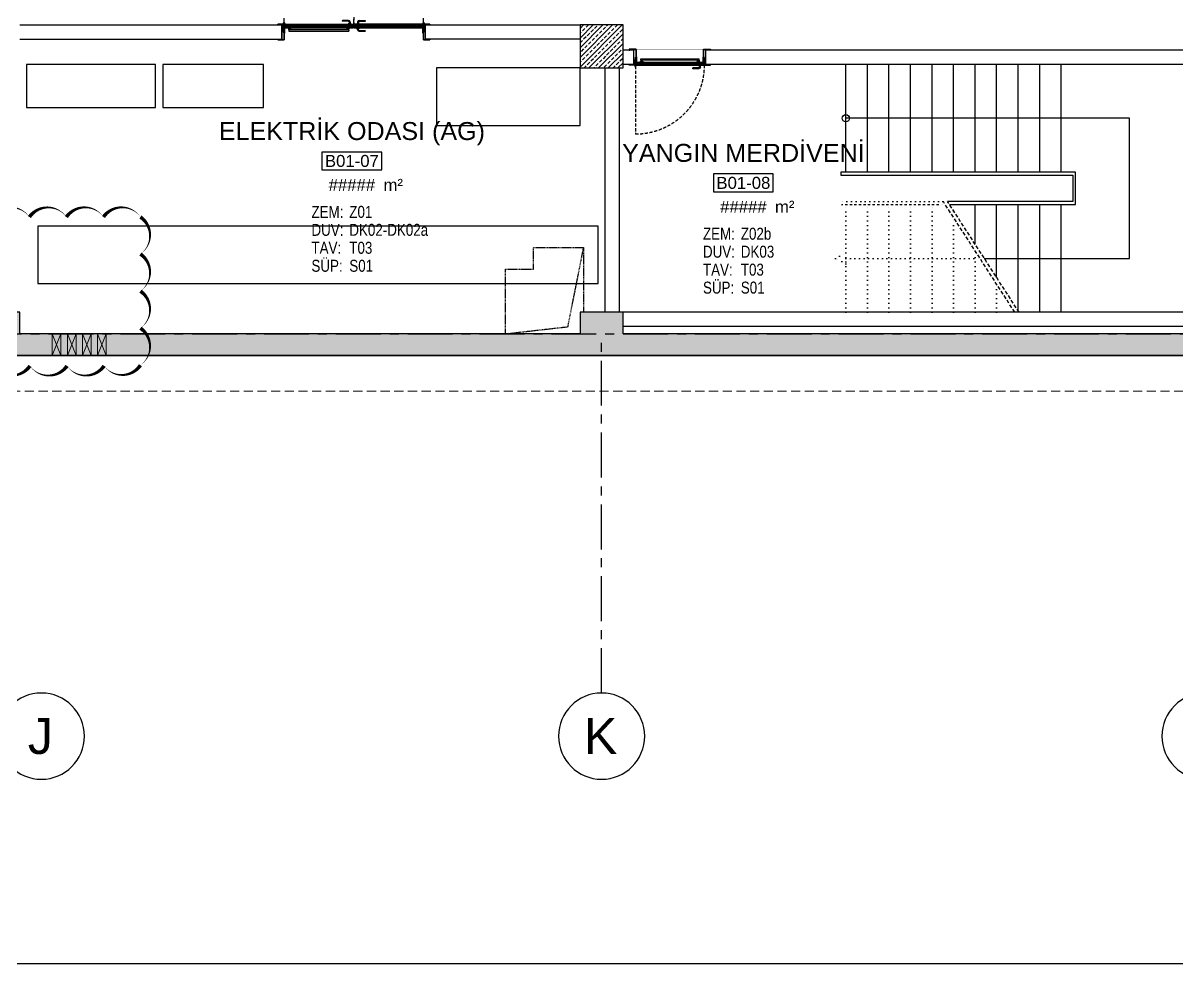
# Model space of a CAD drawing. Header units: millimetres. Extents: x -379292 to 1221486, y 92049 to 447512.
# Drawn here: x 352773 to 368838, y 92049 to 105143 of the extents above; entities that cross this region are included whole.
import ezdxf
from ezdxf.enums import TextEntityAlignment as Align
from ezdxf.lldxf.tags import DXFTag

# ---------------------------------------------------------------- set-up
doc = ezdxf.new("R2010")
doc.units = ezdxf.units.MM
for name, pattern in [('( Hidden )', [0.375, 0.25, -0.125]), ('CENTER', [2, 1.25, -0.25, 0.25, -0.25]), ('DOT', [6.35, 0, -6.35]), ('HIDDEN', [9.525, 6.35, -3.175])]:
    doc.linetypes.add(name, pattern=pattern)
for name, color, linetype in [('010-05', 1, 'Continuous'), ('05_AXIS', 211, 'CENTER'), ('05_AXIS NAME', 7, 'Continuous'), ('05_DOOR', 2, 'Continuous'), ('05_EQUIPMENT', 1, 'Continuous'), ('05_HANDRAIL', 153, 'Continuous'), ('05_HATCH 1', 101, 'Continuous'), ('05_HATCH CONCRETE', 141, 'Continuous'), ('05_HATCH SOLID-1', 252, 'Continuous'), ('05_HATCH SOLID-2', 253, 'Continuous'), ('05_HOLE MC', 150, 'Continuous'), ('05_MATERIAL TEXT', 112, 'Continuous'), ('05_PLASTER', 2, 'Continuous'), ('05_REV', 5, 'Continuous'), ('05_ROOM M2', 161, 'Continuous'), ('05_ROOM NAME', 153, 'Continuous'), ('05_ROOM NUMBER', 152, 'Continuous'), ('05_STAIRS', 52, 'Continuous'), ('05_STAIRS ARROW', 2, 'Continuous'), ('05_STEEL HIDDEN', 61, 'HIDDEN'), ('05_WALL', 3, 'Continuous'), ('08_POWER SYSTEM', 4, 'Continuous')]:
    doc.layers.add(name, color=color, linetype=linetype)
doc.layers.add('06_FORMWORK HIDDEN', color=252, linetype='HIDDEN2', lineweight=0)
doc.styles.add('DIM', font='arial.ttf')
doc.styles.add('YAZI-2', font='arial.ttf', dxfattribs={"height": 2})
doc.styles.add('YAZI-3', font='arial.ttf', dxfattribs={"height": 3})
doc.styles.add('YAZI-5', font='arial.ttf', dxfattribs={"height": 5})
tags = doc.linetypes.add('HIDDEN2', pattern=[0.1875, 0.125, -0.0625]).pattern_tags.tags
tags[6:7] = [DXFTag(74, 4), DXFTag(75, 0), DXFTag(340, '0'), DXFTag(46, 0.0), DXFTag(50, 0.0), DXFTag(44, 0.0), DXFTag(45, 0.0)]
tags[4:5] = [DXFTag(74, 4), DXFTag(75, 0), DXFTag(340, '0'), DXFTag(46, 0.0), DXFTag(50, 0.0), DXFTag(44, 0.0), DXFTag(45, 0.0)]
pattern_1 = [(270, (-695728.2336, -3493868.9414), (1.3748153225, -2.38125), [1.5875, -3.175]), (30, (-695728.2336, -3493868.9414), (1.3748153315, 2.3812499948), [1.5875, -3.175]), (330, (-695728.2336, -3493868.9414), (2.749630654, -5.2e-09), [-3.175, 1.5875])]
pattern_2 = [(225, (905000, -3e-07), (67.351921, -67.351921), []), (225, (904932.65, -3e-07), (67.351921, -67.351921), [47.625, -23.8125])]

# ---------------------------------------------------------------- blocks, each defined once
blk = doc.blocks.new('AWAKS ADI')
at = {"layer": '05_AXIS NAME', "color": 2}
blk.add_circle((0, 0), 6, dxfattribs=at)
at = {"layer": '05_AXIS NAME', "style": 'YAZI-5'}
blk.add_attdef('AKSADI', text='', height=5, dxfattribs=at).set_placement((0, 0), align=Align.MIDDLE_CENTER)
blk = doc.blocks.new('202_Aks')
at = {"layer": '05_AXIS', "ltscale": 500}
for p, q in [((-5000, -177300), (142900, -177300)), ((74700, -182300), (74700, -177300))]:
    blk.add_line(p, q, dxfattribs=at)
at = {"layer": '05_AXIS NAME'}
ref = blk.add_blockref('AWAKS ADI', (66900, -182900), dxfattribs=dict(at, xscale=-100, yscale=100, zscale=100))
ref.add_attrib('AKSADI', 'J', dxfattribs={"height": 500, "style": 'YAZI-5'}).set_placement((66886, -182898), align=Align.MIDDLE_CENTER)
ref = blk.add_blockref('AWAKS ADI', (74700, -182900), dxfattribs=dict(at, xscale=-100, yscale=100, zscale=100))
ref.add_attrib('AKSADI', 'K', dxfattribs={"height": 500, "style": 'YAZI-5'}).set_placement((74686, -182898), align=Align.MIDDLE_CENTER)
ref = blk.add_blockref('AWAKS ADI', (83100, -182900), dxfattribs=dict(at, xscale=-100, yscale=100, zscale=100))
ref.add_attrib('AKSADI', 'L', dxfattribs={"height": 500, "style": 'YAZI-5'}).set_placement((83086, -182898), align=Align.MIDDLE_CENTER)
blk = doc.blocks.new('başlık')
at = {"layer": '05_MATERIAL TEXT', "style": 'DIM', "width": 0.8}
for s, p in [('ZEM:', (0, 50)), ('DUV:', (0, -100)), ('TAV:', (0, -250)), ('SÜP:', (0, -400))]:
    blk.add_text(s, height=100, dxfattribs=at).set_placement(p, align=Align.MIDDLE_LEFT)
blk = doc.blocks.new('MAHAL')
at = {"layer": '05_ROOM NUMBER'}
blk.add_lwpolyline([(-5.46, -10.75), (4.54, -10.75), (4.54, -7.75), (-5.46, -7.75)], close=True, dxfattribs=at)
at = {"layer": '05_HATCH SOLID-1', "xscale": 0.02, "yscale": 0.02, "zscale": 0.02}
blk.add_blockref('başlık', (-7.21, -18.75), dxfattribs=at)
at = {"layer": '05_MATERIAL TEXT', "style": 'DIM', "width": 0.8}
for tag, p in [('ZEMİN', (-0.89, -17.75)), ('DUVAR', (-0.89, -20.75)), ('TAVAN', (-0.89, -23.75)), ('SÜPÜRGELİK', (-0.89, -26.75))]:
    blk.add_attdef(tag, text='', height=2, dxfattribs=at).set_placement(p, align=Align.MIDDLE_LEFT)
at = {"layer": '05_ROOM M2', "insert": (6.45, -13.24), "char_height": 2, "attachment_point": 5, "style": 'YAZI-2'}
blk.add_mtext_dynamic_manual_height_columns('m²', width=6.9387, gutter_width=625, heights=[0], dxfattribs=at)
at = {"layer": '05_ROOM M2', "style": 'YAZI-2'}
blk.add_attdef('MAHALM2', text='', height=2, dxfattribs=at).set_placement((-0.46, -13.25), align=Align.MIDDLE_CENTER)
at = {"layer": '05_ROOM NAME', "style": 'YAZI-3'}
for tag, p in [('INGMAHALADI', (-0.46, 0.75)), ('TURMAHALADI', (-0.46, -4.25))]:
    blk.add_attdef(tag, text='', height=3, dxfattribs=at).set_placement(p, align=Align.MIDDLE_CENTER)
at = {"layer": '05_ROOM NUMBER', "style": 'YAZI-2'}
blk.add_attdef('MAHALNO', text='', height=2, dxfattribs=at).set_placement((-0.46, -9.25), align=Align.MIDDLE_CENTER)
blk = doc.blocks.new('VIDA')
at = {"layer": '05_EQUIPMENT'}
h = blk.add_hatch(dxfattribs=at)
h.set_pattern_fill('LINE', color=256, scale=0.1, angle=150, style=0)
h.set_pattern_definition([(330, (-3585.31887, 6072.20274), (0.03125, 0.05412658774), [])])
h.paths.add_polyline_path([(-0.1, -0.3), (-0.1, -1.7), (0.1, -1.7), (0.1, -0.3)])
h.paths.add_polyline_path([(-0.1, -0.3), (0.1, -0.3), (0, 0)])
for p, q in [((-0.1, -0.3), (0, 0)), ((0.1, -0.3), (0, 0)), ((0, -2), (-0.2, -2)), ((0.1, -1.7), (-0.1, -1.7)), ((0.1, -2), (-0.1, -2)), ((0, -2), (0, -2)), ((0.2, -2), (0, -2)), ((0, -2), (0, -2)), ((0, -2), (0, -2))]:
    blk.add_line(p, q, dxfattribs=at)
for points in [[(-0.2, -2), (-0.1, -2), (-0.1, -0.3)], [(0.2, -2), (0.1, -2), (0.1, -0.3)]]:
    blk.add_lwpolyline(points, dxfattribs=at)
blk = doc.blocks.new('*U94')
at = {"color": 8}
blk.add_wipeout([(0, 5), (0, -206), (1000, -206), (1000, 5)], dxfattribs=at)
at = {"layer": '010-05', "ltscale": 7}
h = blk.add_hatch(dxfattribs=at)
h.set_pattern_fill('ANSI37', color=8, scale=0.1, angle=540, style=0)
h.set_pattern_definition([(225, (19752.8965, 13790.6787), (0.224506403, -0.224506403), []), (315, (19752.8965, 13790.6787), (0.224506403, 0.224506403), [])])
edge = h.paths.add_edge_path(flags=16)
edge.add_line((28, -35), (28, -44))
edge.add_line((28, -44), (22, -44))
edge.add_line((22, -44), (22, -37))
edge.add_arc((26, -39), 4.69, 56.5428, 159.2569, ccw=False)
edge = h.paths.add_edge_path()
edge.add_line((29, -33), (29, -45))
edge.add_line((29, -45), (21, -45))
edge.add_line((21, -45), (21, -31))
edge.add_line((21, -31), (34, -31))
edge.add_line((34, -31), (32, -31))
edge.add_arc((32, -34), 2.82, 91.1093, 165.5986)
edge = h.paths.add_edge_path(flags=16)
edge.add_arc((32, -34), 3.82, 143.4668, 165.5986, ccw=False)
edge.add_line((29, -32), (22, -32))
edge.add_line((22, -32), (22, -35))
edge.add_arc((26, -42), 8.25, 70.1103, 120.2945, ccw=False)
edge.add_line((28, -34), (28, -33))
edge.add_line((28, -33), (29, -33))
h = blk.add_hatch(dxfattribs=at)
h.set_pattern_fill('ANSI37', color=8, scale=0.1, angle=540, style=0)
h.set_pattern_definition([(315, (-21740.32198, 13790.6787), (-0.224506403, -0.224506403), []), (225, (-21740.32198, 13790.6787), (-0.224506403, 0.224506403), [])])
edge = h.paths.add_edge_path(flags=16)
edge.add_line((972, -35), (972, -44))
edge.add_line((972, -44), (978, -44))
edge.add_line((978, -44), (978, -37))
edge.add_arc((974, -39), 4.69, 20.7431, 123.4572)
edge = h.paths.add_edge_path()
edge.add_line((971, -33), (971, -45))
edge.add_line((971, -45), (979, -45))
edge.add_line((979, -45), (979, -31))
edge.add_line((979, -31), (966, -31))
edge.add_line((966, -31), (968, -31))
edge.add_arc((968, -34), 2.82, 14.4014, 88.8907, ccw=False)
edge = h.paths.add_edge_path(flags=16)
edge.add_arc((968, -34), 3.82, 14.4014, 36.5332)
edge.add_line((971, -32), (978, -32))
edge.add_line((978, -32), (978, -35))
edge.add_arc((974, -42), 8.25, 59.7055, 109.8897)
edge.add_line((972, -34), (972, -33))
edge.add_line((972, -33), (971, -33))
at = {"layer": '05_HATCH 1'}
h = blk.add_hatch(dxfattribs=at)
h.set_pattern_fill('HONEY', color=8, scale=0.5, angle=270, style=0)
h.set_pattern_definition(pattern_1)
h.paths.add_polyline_path([(40, -3), (44, -9), (956, -9), (960, -3)])
h = blk.add_hatch(dxfattribs=at)
h.set_pattern_fill('HONEY', color=8, scale=0.5, angle=270, style=0)
h.set_pattern_definition(pattern_1)
h.paths.add_polyline_path([(40, -15), (44, -10), (956, -10), (960, -15)])
at = {"color": 8, "linetype": 'HIDDEN', "ltscale": 7}
blk.add_line((21, 21), (21, 973), dxfattribs=at)
at = {"color": 8, "ltscale": 7}
for p, q in [((22, 10), (948, 10)), ((22, 10), (978, 10)), ((22, 9), (22, 10)), ((27, 2), (27, 1)), ((27, 2), (37, 2)), ((27, 1), (37, 1)), ((37, 5), (36, 5)), ((37, 9), (963, 9)), ((963, 2), (37, 2)), ((37, 2), (44, -9)), ((37, 1), (43, -9)), ((905, 60), (822, 60)), ((905, 50), (822, 50)), ((942, 15), (897, 15)), ((897, 15), (897, 10)), ((915, 40), (915, 15)), ((925, 40), (925, 15)), ((942, 15), (942, 10)), ((963, 2), (956, -9)), ((963, 1), (957, -9)), ((963, 5), (964, 5)), ((973, 2), (963, 2)), ((973, 1), (963, 1)), ((973, 2), (973, 1)), ((978, 9), (978, 10)), ((978, 9), (978, 10)), ((963, -27), (22, -27)), ((22, -27), (963, -27)), ((22, -28), (22, -27)), ((963, -28), (22, -28)), ((978, -28), (22, -28)), ((43, -9), (27, -9)), ((27, -20), (37, -20)), ((27, -20), (27, -21)), ((27, -21), (37, -21)), ((33, -28), (963, -28)), ((37, -23), (36, -23)), ((37, -20), (43, -9)), ((37, -21), (44, -10)), ((963, -21), (37, -21)), ((956, -9), (44, -9)), ((956, -10), (44, -10)), ((96, -58), (96, -38)), ((909, -58), (96, -58)), ((96, -58), (96, -78)), ((96, -78), (909, -78)), ((116, -38), (116, -58)), ((889, -38), (889, -58)), ((909, -58), (909, -38)), ((909, -58), (909, -78)), ((963, -21), (956, -10)), ((963, -20), (957, -9)), ((957, -9), (973, -9)), ((973, -20), (963, -20)), ((973, -21), (963, -21)), ((963, -23), (964, -23)), ((973, -20), (973, -21)), ((978, -28), (978, -27)), ((978, -28), (978, -27))]:
    blk.add_line(p, q, dxfattribs=at)
at = {"color": 8, "ltscale": 7, "flags": 128}
for points in [[(36, -101, -1), (34, -101), (34, -85), (32, -85), (32, -101, 1), (38, -101), (38, -35, 1), (30, -35), (30, -45), (20, -45), (20, 10), (-68, 10), (-68, 0), (-58, 0), (-58, 2), (-66, 2), (-66, 8), (18, 8), (18, -47), (32, -47), (32, -35, -1), (36, -35)], [(964, -101, 1), (966, -101), (966, -85), (968, -85), (968, -101, -1), (962, -101), (962, -35, -1), (970, -35), (970, -45), (980, -45), (980, 10), (1068, 10), (1068, 0), (1058, 0), (1058, 2), (1066, 2), (1066, 8), (982, 8), (982, -47), (968, -47), (968, -35, 1), (964, -35)]]:
    blk.add_lwpolyline(points, format="xyb", close=True, dxfattribs=at)
at = {"color": 8, "ltscale": 7}
for points in [[(37, 5), (37, 9), (22, 9), (22, -27), (37, -27), (37, -23)], [(36, 5), (36, 8), (23, 8), (23, -26), (36, -26), (36, -23)], [(963, 5), (963, 9), (978, 9), (978, -27), (963, -27), (963, -23)], [(964, 5), (964, 8), (977, 8), (977, -26), (964, -26), (964, -23)], [(86, -28), (86, -38), (128, -38), (128, -28)], [(919, -28), (919, -38), (877, -38), (877, -28)]]:
    blk.add_lwpolyline(points, dxfattribs=at)
for points in [[(32, -55), (32, -210), (-68, -210), (-68, -200), (-58, -200), (-58, -202), (-66, -202), (-66, -208), (30, -208), (30, -55)], [(29, -57), (20, -57), (20, -83), (30, -93), (30, -106), (28, -106), (28, -94), (18, -84), (18, -55), (29, -55)], [(40, -3), (44, -9), (956, -9), (960, -3)], [(40, -15), (44, -10), (956, -10), (960, -15)], [(968, -55), (968, -210), (1068, -210), (1068, -200), (1058, -200), (1058, -202), (1066, -202), (1066, -208), (970, -208), (970, -55)], [(971, -57), (980, -57), (980, -83), (970, -93), (970, -106), (972, -106), (972, -94), (982, -84), (982, -55), (971, -55)]]:
    blk.add_lwpolyline(points, close=True, dxfattribs=at)
for radius in [10.1, 6.72]:
    blk.add_circle((21, 21), radius, dxfattribs=at)
at = {"color": 8, "linetype": 'HIDDEN', "ltscale": 7}
blk.add_arc((18, 13), 960, 359.7875, 89.8098, dxfattribs=at)
at = {"color": 8, "ltscale": 7}
for centre, radius, start, end in [((822, 55), 5, 90, 270), ((905, 40), 20, 0, 90), ((905, 40), 10, 0, 90)]:
    blk.add_arc(centre, radius, start, end, dxfattribs=at)
at = {"layer": '010-05', "color": 8, "ltscale": 7}
for points in [[(29, -33, -0.336971), (32, -31), (34, -31), (29, -31), (21, -31), (21, -45), (29, -45)], [(28, -34, 0.222538), (22, -35), (22, -32), (29, -32, 0.09687), (29, -33), (28, -33)], [(28, -44), (22, -44), (22, -37, -0.473637), (28, -35)], [(971, -33, 0.336971), (968, -31), (966, -31), (971, -31), (979, -31), (979, -45), (971, -45)], [(972, -34, -0.222538), (978, -35), (978, -32), (971, -32, -0.09687), (971, -33), (972, -33)], [(972, -44), (978, -44), (978, -37, 0.473637), (972, -35)]]:
    blk.add_lwpolyline(points, format="xyb", close=True, dxfattribs=at)
at = {"layer": '05_STEEL HIDDEN', "color": 8, "ltscale": 7}
for points in [[(17, -48), (17, -23), (11, -23), (11, -49), (23, -77), (23, -99), (29, -99), (29, -76)], [(983, -48), (983, -23), (989, -23), (989, -49), (977, -77), (977, -99), (971, -99), (971, -76)]]:
    blk.add_lwpolyline(points, close=True, dxfattribs=at)
at = {"layer": '05_STEEL HIDDEN', "color": 8, "ltscale": 7, "flags": 128}
for points in [[(17, -23), (18, -23), (18, -48), (30, -76), (30, -99), (29, -99)], [(983, -23), (982, -23), (982, -48), (970, -76), (970, -99), (971, -99)]]:
    blk.add_lwpolyline(points, dxfattribs=at)
at = {"layer": '05_WALL', "color": 8, "ltscale": 20}
for points in [[(0, 0), (0, -200)], [(1000, 0), (1000, -200)]]:
    blk.add_lwpolyline(points, dxfattribs=at)
at = {"color": 8, "ltscale": 7, "yscale": 10, "zscale": 10, "rotation": 180}
for p, xscale in [((25, -65), -10), ((975, -65), 10)]:
    blk.add_blockref('VIDA', p, dxfattribs=dict(at, xscale=xscale))
blk = doc.blocks.new('*U83')
at = {"color": 8}
blk.add_wipeout([(0, 0), (0, -206), (2000, -206), (2000, 0), (10, 0)], dxfattribs=at)
at = {"layer": '010-05', "ltscale": 7}
h = blk.add_hatch(dxfattribs=at)
h.set_pattern_fill('ANSI37', color=8, scale=0.1, angle=360, style=0)
h.set_pattern_definition([(45, (-20246.60925, -14802.3896), (-0.224506403, 0.224506403), []), (135, (-20246.60925, -14802.3896), (-0.224506403, -0.224506403), [])])
edge = h.paths.add_edge_path(flags=16)
edge.add_line((28, -47), (28, -55))
edge.add_line((28, -55), (22, -55))
edge.add_line((22, -55), (22, -49))
edge.add_arc((26, -51), 4.69, 56.5428, 159.2569, ccw=False)
edge = h.paths.add_edge_path()
edge.add_line((29, -45), (29, -56))
edge.add_line((29, -56), (21, -56))
edge.add_line((21, -56), (21, -42))
edge.add_line((21, -42), (34, -42))
edge.add_line((34, -42), (32, -43))
edge.add_arc((32, -46), 2.82, 91.1093, 165.5986)
edge = h.paths.add_edge_path(flags=16)
edge.add_arc((32, -46), 3.82, 143.4668, 165.5986, ccw=False)
edge.add_line((29, -43), (22, -43))
edge.add_line((22, -43), (22, -46))
edge.add_arc((26, -53), 8.25, 70.1103, 120.2945, ccw=False)
edge.add_line((28, -45), (28, -45))
edge.add_line((28, -45), (29, -45))
h = blk.add_hatch(dxfattribs=at)
h.set_pattern_fill('ANSI37', color=8, scale=0.1, angle=360, style=0)
h.set_pattern_definition([(135, (22246.60925, -14802.3896), (0.224506403, 0.224506403), []), (45, (22246.60925, -14802.3896), (0.224506403, -0.224506403), [])])
edge = h.paths.add_edge_path(flags=16)
edge.add_line((1972, -47), (1972, -55))
edge.add_line((1972, -55), (1978, -55))
edge.add_line((1978, -55), (1978, -49))
edge.add_arc((1974, -51), 4.69, 20.7431, 123.4572)
edge = h.paths.add_edge_path()
edge.add_line((1971, -45), (1971, -56))
edge.add_line((1971, -56), (1979, -56))
edge.add_line((1979, -56), (1979, -42))
edge.add_line((1979, -42), (1966, -42))
edge.add_line((1966, -42), (1968, -43))
edge.add_arc((1968, -46), 2.82, 14.4014, 88.8907, ccw=False)
edge = h.paths.add_edge_path(flags=16)
edge.add_arc((1968, -46), 3.82, 14.4014, 36.5332)
edge.add_line((1971, -43), (1978, -43))
edge.add_line((1978, -43), (1978, -46))
edge.add_arc((1974, -53), 8.25, 59.7055, 109.8897)
edge.add_line((1972, -45), (1972, -45))
edge.add_line((1972, -45), (1971, -45))
at = {"layer": '05_HATCH 1', "ltscale": 7}
h = blk.add_hatch(dxfattribs=at)
h.set_pattern_fill('HONEY', color=8, scale=15, angle=90, style=0)
h.set_pattern_definition([(270, (24591.2114, 3174525.0591), (-1.623797625, -2.8125), [1.875, -3.75]), (150, (24591.2114, 3174525.0591), (-1.62379763564, 2.81249999385), [1.875, -3.75]), (210, (24591.2114, 3174525.0591), (-3.24759526064, -6.15e-09), [-3.75, 1.875])])
h.paths.add_polyline_path([(978, -15), (982, -9), (32, -9), (34, -15)])
h = blk.add_hatch(dxfattribs=at)
h.set_pattern_fill('HONEY', color=8, scale=15, angle=90, style=0)
h.set_pattern_definition([(90, (24591.2114, -3174555.0591), (-1.623797625, 2.8125), [1.875, -3.75]), (210, (24591.2114, -3174555.0591), (-1.62379763564, -2.81249999385), [1.875, -3.75]), (150, (24591.2114, -3174555.0591), (-3.24759526064, 6.15e-09), [-3.75, 1.875])])
h.paths.add_polyline_path([(982, -21), (978, -15), (34, -15), (32, -21)])
h = blk.add_hatch(dxfattribs=at)
h.set_pattern_fill('HONEY', color=8, scale=15, angle=90, style=0)
h.set_pattern_definition([(270, (24341.2114, 3174525.0591), (-1.623797625, -2.8125), [1.875, -3.75]), (150, (24341.2114, 3174525.0591), (-1.62379763564, 2.81249999385), [1.875, -3.75]), (210, (24341.2114, 3174525.0591), (-3.24759526064, -6.15e-09), [-3.75, 1.875])])
h.paths.add_polyline_path([(772, -15), (768, -9), (1970, -9), (1966, -15)])
h = blk.add_hatch(dxfattribs=at)
h.set_pattern_fill('HONEY', color=8, scale=15, angle=90, style=0)
h.set_pattern_definition([(90, (24341.2114, -3174555.0591), (-1.623797625, 2.8125), [1.875, -3.75]), (210, (24341.2114, -3174555.0591), (-1.62379763564, -2.81249999385), [1.875, -3.75]), (150, (24341.2114, -3174555.0591), (-3.24759526064, 6.15e-09), [-3.75, 1.875])])
h.paths.add_polyline_path([(768, -21), (772, -15), (1966, -15), (1970, -21)])
at = {"color": 8, "linetype": 'HIDDEN', "ltscale": 10}
for p, q in [((29, 30), (29, 1002)), ((1971, 30), (1971, 1002))]:
    blk.add_line(p, q, dxfattribs=at)
at = {"color": 8, "ltscale": 7}
for p, q in [((22, 10), (970, 10)), ((22, 10), (1000, 10)), ((22, 9), (22, 10)), ((22, 9), (22, 10)), ((27, 2), (27, 1)), ((27, 2), (37, 2)), ((27, 2), (27, 1)), ((27, 2), (37, 2)), ((27, 1), (37, 1)), ((27, 1), (37, 1)), ((37, 5), (36, 5)), ((37, 5), (36, 5)), ((37, 9), (985, 9)), ((985, 2), (37, 2)), ((37, 2), (44, -15)), ((37, 2), (44, -15)), ((37, 1), (43, -15)), ((37, 1), (43, -15)), ((927, 60), (844, 60)), ((927, 50), (844, 50)), ((964, 15), (919, 15)), ((919, 15), (919, 10)), ((937, 40), (937, 15)), ((947, 40), (947, 15)), ((964, 15), (964, 10)), ((985, 2), (978, -15)), ((985, 1), (979, -15)), ((985, 5), (986, 5)), ((995, 2), (985, 2)), ((995, 1), (985, 1)), ((995, 2), (995, 1)), ((1978, 10), (1000, 10)), ((1005, 2), (1005, 1)), ((1005, 2), (1015, 2)), ((1005, 1), (1015, 1)), ((1015, 5), (1014, 5)), ((1963, 9), (1015, 9)), ((1015, 2), (1963, 2)), ((1015, 2), (1022, -15)), ((1015, 1), (1021, -15)), ((1978, 10), (1030, 10)), ((1036, 15), (1081, 15)), ((1036, 15), (1036, 10)), ((1053, 40), (1053, 15)), ((1063, 40), (1063, 15)), ((1073, 60), (1156, 60)), ((1073, 50), (1156, 50)), ((1081, 15), (1081, 10)), ((1963, 2), (1956, -15)), ((1963, 2), (1956, -15)), ((1963, 1), (1957, -15)), ((1963, 1), (1957, -15)), ((1963, 5), (1964, 5)), ((1963, 5), (1964, 5)), ((1973, 2), (1963, 2)), ((1973, 2), (1963, 2)), ((1973, 1), (1963, 1)), ((1973, 1), (1963, 1)), ((1973, 2), (1973, 1)), ((1973, 2), (1973, 1)), ((1978, 9), (1978, 10)), ((1978, 9), (1978, 10)), ((1978, 9), (1978, 10)), ((985, -39), (22, -39)), ((22, -39), (985, -39)), ((22, -40), (22, -39)), ((22, -40), (22, -39)), ((985, -40), (22, -40)), ((1000, -40), (22, -40)), ((43, -15), (27, -15)), ((43, -15), (27, -15)), ((27, -31), (37, -31)), ((27, -31), (27, -32)), ((27, -31), (37, -31)), ((27, -31), (27, -32)), ((27, -32), (37, -32)), ((27, -32), (37, -32)), ((33, -40), (985, -40)), ((37, -35), (36, -35)), ((37, -35), (36, -35)), ((37, -32), (44, -15)), ((37, -31), (43, -15)), ((37, -32), (44, -15)), ((37, -31), (43, -15)), ((985, -32), (37, -32)), ((982, -9), (40, -9)), ((982, -21), (40, -21)), ((978, -15), (44, -15)), ((978, -15), (44, -15)), ((96, -70), (96, -50)), ((931, -70), (96, -70)), ((96, -70), (96, -90)), ((96, -90), (931, -90)), ((116, -50), (116, -70)), ((911, -50), (911, -70)), ((931, -70), (931, -50)), ((931, -70), (931, -90)), ((985, -32), (978, -15)), ((985, -31), (979, -15)), ((979, -15), (995, -15)), ((995, -31), (985, -31)), ((995, -32), (985, -32)), ((985, -35), (986, -35)), ((995, -31), (995, -32)), ((1000, -40), (1978, -40)), ((1021, -15), (1005, -15)), ((1005, -31), (1015, -31)), ((1005, -31), (1005, -32)), ((1005, -32), (1015, -32)), ((1015, -35), (1014, -35)), ((1015, -32), (1022, -15)), ((1015, -31), (1021, -15)), ((1015, -32), (1963, -32)), ((1015, -39), (1978, -39)), ((1978, -39), (1015, -39)), ((1967, -40), (1015, -40)), ((1015, -40), (1978, -40)), ((1018, -9), (1960, -9)), ((1018, -21), (1960, -21)), ((1022, -15), (1956, -15)), ((1022, -15), (1956, -15)), ((1036, -45), (1036, -40)), ((1036, -45), (1081, -45)), ((1053, -70), (1053, -45)), ((1063, -70), (1063, -45)), ((1073, -80), (1156, -80)), ((1073, -90), (1156, -90)), ((1081, -45), (1081, -40)), ((1963, -32), (1956, -15)), ((1963, -32), (1956, -15)), ((1963, -31), (1957, -15)), ((1957, -15), (1973, -15)), ((1963, -31), (1957, -15)), ((1957, -15), (1973, -15)), ((1973, -31), (1963, -31)), ((1973, -31), (1963, -31)), ((1973, -32), (1963, -32)), ((1973, -32), (1963, -32)), ((1963, -35), (1964, -35)), ((1973, -31), (1973, -32)), ((1973, -31), (1973, -32)), ((1978, -30), (1978, -29)), ((1978, -30), (1978, -29)), ((1978, -40), (1978, -39))]:
    blk.add_line(p, q, dxfattribs=at)
at = {"color": 8, "ltscale": 7, "flags": 128}
for points in [[(36, -113, -1), (34, -113), (34, -96), (32, -96), (32, -113, 1), (38, -113), (38, -47, 1), (30, -47), (30, -56), (20, -56), (20, 10), (-60, 10), (-60, 0), (-50, 0), (-50, 2), (-58, 2), (-58, 8), (18, 8), (18, -58), (32, -58), (32, -47, -1), (36, -47)], [(1964, -113, 1), (1966, -113), (1966, -96), (1968, -96), (1968, -113, -1), (1962, -113), (1962, -47, -1), (1970, -47), (1970, -56), (1980, -56), (1980, 10), (2060, 10), (2060, 0), (2050, 0), (2050, 2), (2058, 2), (2058, 8), (1982, 8), (1982, -58), (1968, -58), (1968, -47, 1), (1964, -47)]]:
    blk.add_lwpolyline(points, format="xyb", close=True, dxfattribs=at)
at = {"color": 8, "ltscale": 7}
for points in [[(37, 5), (37, 9), (22, 9), (22, -39), (37, -39), (37, -35)], [(37, 5), (37, 9), (22, 9), (22, -39), (37, -39), (37, -35)], [(36, 5), (36, 8), (23, 8), (23, -38), (36, -38), (36, -35)], [(36, 5), (36, 8), (23, 8), (23, -38), (36, -38), (36, -35)], [(985, 5), (985, 9), (1000, 9), (1000, -39), (985, -39), (985, -35)], [(986, 5), (986, 8), (999, 8), (999, -38), (986, -38), (986, -35)], [(1015, 5), (1015, 9), (1000, 9), (1000, -39), (1015, -39), (1015, -35)], [(1014, 5), (1014, 8), (1001, 8), (1001, -38), (1014, -38), (1014, -35)], [(1963, 5), (1963, 9), (1978, 9), (1978, -39), (1963, -39), (1963, -35)], [(1963, 5), (1963, 9), (1978, 9), (1978, -39), (1963, -39), (1963, -35)], [(1964, 5), (1964, 8), (1977, 8), (1977, -38), (1964, -38), (1964, -35)], [(1964, 5), (1964, 8), (1977, 8), (1977, -38), (1964, -38), (1964, -35)], [(86, -40), (86, -50), (128, -50), (128, -40)], [(941, -40), (941, -50), (899, -50), (899, -40)]]:
    blk.add_lwpolyline(points, dxfattribs=at)
for points in [[(32, -66), (32, -210), (-60, -210), (-60, -200), (-50, -200), (-50, -202), (-58, -202), (-58, -208), (30, -208), (30, -66)], [(29, -68), (20, -68), (20, -94), (30, -104), (30, -118), (28, -118), (28, -105), (18, -95), (18, -66), (29, -66)], [(1968, -66), (1968, -210), (2060, -210), (2060, -200), (2050, -200), (2050, -202), (2058, -202), (2058, -208), (1970, -208), (1970, -66)], [(1971, -58), (1980, -58), (1980, -84), (1970, -94), (1970, -108), (1972, -108), (1972, -95), (1982, -85), (1982, -56), (1971, -56)]]:
    blk.add_lwpolyline(points, close=True, dxfattribs=at)
for centre, radius in [((29, 21), 10.1), ((29, 21), 6.72), ((1971, 21), 10.1), ((1971, 21), 6.72)]:
    blk.add_circle(centre, radius, dxfattribs=at)
at = {"color": 8, "linetype": 'HIDDEN', "ltscale": 10}
for centre, radius, start, end in [((28, 29), 972, 359.179, 89.8913), ((1972, 29), 973, 90.0802, 180.8259)]:
    blk.add_arc(centre, radius, start, end, dxfattribs=at)
at = {"color": 8, "ltscale": 7}
for centre, radius, start, end in [((844, 55), 5, 90, 270), ((927, 40), 20, 0, 90), ((927, 40), 10, 0, 90), ((1073, 40), 20, 90, 180), ((1073, 40), 10, 90, 180), ((1156, 55), 5, 270, 90), ((1073, -70), 20, 180, 270), ((1073, -70), 10, 180, 270), ((1156, -85), 5, 270, 90)]:
    blk.add_arc(centre, radius, start, end, dxfattribs=at)
at = {"layer": '010-05', "color": 8, "ltscale": 7}
for points in [[(29, -45, -0.336971), (32, -43), (34, -42), (29, -42), (21, -42), (21, -56), (29, -56)], [(28, -45, 0.222538), (22, -46), (22, -43), (29, -43, 0.09687), (29, -45), (28, -45)], [(28, -55), (22, -55), (22, -49, -0.473637), (28, -47)], [(1971, -45, 0.336971), (1968, -43), (1966, -42), (1971, -42), (1979, -42), (1979, -56), (1971, -56)], [(1972, -45, -0.222538), (1978, -46), (1978, -43), (1971, -43, -0.09687), (1971, -45), (1972, -45)], [(1972, -55), (1978, -55), (1978, -49, 0.473637), (1972, -47)]]:
    blk.add_lwpolyline(points, format="xyb", close=True, dxfattribs=at)
at = {"layer": '05_PLASTER', "color": 8, "ltscale": 7}
blk.add_line((1990, -42), (1990, 0), dxfattribs=at)
at = {"layer": '05_STEEL HIDDEN', "color": 8, "ltscale": 7}
for points in [[(17, -59), (17, -34), (11, -34), (11, -60), (23, -89), (23, -111), (29, -111), (29, -88)], [(1983, -49), (1983, -13), (1989, -13), (1989, -50), (1977, -79), (1977, -101), (1971, -101), (1971, -78)]]:
    blk.add_lwpolyline(points, close=True, dxfattribs=at)
at = {"layer": '05_STEEL HIDDEN', "color": 8, "ltscale": 7, "flags": 128}
for points in [[(17, -34), (18, -34), (18, -59), (30, -88), (30, -111), (29, -111)], [(1983, -13), (1982, -13), (1982, -49), (1970, -78), (1970, -101), (1971, -101)]]:
    blk.add_lwpolyline(points, dxfattribs=at)
at = {"layer": '05_WALL', "color": 8, "ltscale": 7}
for p, q in [((0, -200), (0, 0)), ((2000, -200), (2000, 0))]:
    blk.add_line(p, q, dxfattribs=at)
at = {"color": 8, "ltscale": 7, "yscale": 10, "zscale": 10, "rotation": 180}
for p, xscale in [((25, -76), -10), ((1975, -76), 10)]:
    blk.add_blockref('VIDA', p, dxfattribs=dict(at, xscale=xscale))
blk = doc.blocks.new('OtoParkBodrumKatMimari')
at = {"layer": '05_HATCH CONCRETE'}
h = blk.add_hatch(dxfattribs=at)
h.set_pattern_fill('ANSI33', color=8, scale=15, angle=180, style=0)
h.set_pattern_definition(pattern_2)
h.paths.add_polyline_path([(80000, 4300), (79400, 4300), (79400, 3700), (80000, 3700)])
at = {"color": 5}
blk.add_lwpolyline([(80000, 4300), (79400, 4300), (79400, 3700), (80000, 3700)], close=True, dxfattribs=at)
at = {"layer": '05_HANDRAIL'}
blk.add_lwpolyline([(84544, 1800), (86300, 1800), (86300, 2250), (83030, 2250), (83030, 2210), (86260, 2210), (86260, 1840), (84518, 1840)], dxfattribs=at)
at = {"layer": '05_HANDRAIL', "linetype": 'DOT', "ltscale": 10}
blk.add_lwpolyline([(84452, 1840), (83050, 1840), (83050, 1800), (84484, 1800)], dxfattribs=at)
at = {"layer": '05_HOLE MC', "linetype": 'HIDDEN', "ltscale": 2}
for points in [[(78360, 0), (79231, 99), (79450, 1200)], [(79450, 1000), (79450, 300), (79400, 300), (79401, 0), (78360, 0), (78360, 900), (78750, 900), (78750, 1200)], [(78750, 1200), (79450, 1200), (79450, 1000)]]:
    blk.add_lwpolyline(points, dxfattribs=at)
at = {"layer": '05_REV'}
blk.add_lwpolyline([(71226, -447, 0, 51.6, 0.520567), (71741, -447, 0, 51.6, 0.520567), (72257, -447, 0, 51.6, 0.520567), (72773, -446, 0, 51.6, 0.520567), (73279, -437, 0, 51.6, 0.520567), (73279, 79, 0, 51.6, 0.520567), (73279, 594, 0, 51.6, 0.520567), (73279, 1110, 0, 51.6, 0.520567), (73279, 1626, 0, 51.6, 0.520567), (72764, 1626, 0, 51.6, 0.520567), (72248, 1625, 0, 51.6, 0.520567), (71733, 1625, 0, 51.6, 0.520567), (71217, 1624, 0, 51.6, 0.520567)], format="xyseb", dxfattribs=at)
at = {"layer": '05_STAIRS', "flags": 128}
for points in [[(83100, 2250), (83100, 3750)], [(83400, 2250), (83400, 3750)], [(83700, 2250), (83700, 3750)], [(84000, 2250), (84000, 3750)], [(84300, 2250), (84300, 3750)], [(84600, 2250), (84600, 3750)], [(84900, 2250), (84900, 3750)], [(85200, 2250), (85200, 3750)], [(85500, 2250), (85500, 3750)], [(85800, 2250), (85800, 3750)], [(86100, 2250), (86100, 3750)], [(84544, 1800), (86300, 1800), (86300, 2250), (83100, 2250)], [(84900, 1249), (84900, 1800)], [(85200, 784), (85200, 1800)], [(85500, 300), (85500, 1800)], [(85800, 300), (85800, 1800)], [(86100, 300), (86100, 1800)]]:
    blk.add_lwpolyline(points, dxfattribs=at)
at = {"layer": '05_STAIRS'}
for points in [[(87050, 1050), (87050, 3000), (83100, 3000)], [(85028, 1050), (87050, 1050)]]:
    blk.add_lwpolyline(points, dxfattribs=at)
at = {"layer": '05_STAIRS', "linetype": 'DOT', "ltscale": 10, "flags": 128}
for points in [[(83100, 300), (83100, 1800)], [(83100, 1800), (84484, 1800)], [(83400, 300), (83400, 1800)], [(83700, 300), (83700, 1800)], [(84000, 300), (84000, 1800)], [(84300, 300), (84300, 1800)], [(84600, 1713), (84600, 1800)], [(84600, 300), (84600, 1621)], [(84900, 300), (84900, 1156)], [(83100, 1050), (84969, 1050)], [(85200, 300), (85200, 692)]]:
    blk.add_lwpolyline(points, dxfattribs=at)
at = {"layer": '05_STAIRS', "linetype": '( Hidden )', "ltscale": 200}
for points in [[(85453, 300), (84458, 1840)], [(85513, 300), (84518, 1840)]]:
    blk.add_lwpolyline(points, dxfattribs=at)
at = {"layer": '05_STAIRS', "linetype": 'DOT', "ltscale": 10}
blk.add_lwpolyline([(83100, 975), (82955, 1050), (83100, 1125)], dxfattribs=at)
at = {"layer": '05_STAIRS ARROW', "ltscale": 2}
blk.add_circle((83100, 3000), 50, dxfattribs=at)
blk.add_circle((83100, 3000), 50, dxfattribs=at)
at = {"layer": '05_WALL', "color": 8, "flags": 128}
for points in [[(79400, 4100), (77250, 4100), (77250, 4300), (79400, 4300)], [(87800, 3950), (80000, 3950)], [(79750, 300), (79750, 3700)], [(79950, 300), (79950, 3700)], [(87800, 3750), (80000, 3750)], [(87800, 300), (80000, 300)], [(87800, 100), (80000, 100)]]:
    blk.add_lwpolyline(points, dxfattribs=at)
at = {"layer": '06_FORMWORK HIDDEN', "linetype": 'HIDDEN', "ltscale": 20}
blk.add_line((90466, -800), (70114, -800), dxfattribs=at)
at = {"layer": '06_FORMWORK HIDDEN'}
for points in [[(72052, -300), (72052, 0), (72172, -300), (72172, 0), (72052, -300)], [(72262, -300), (72262, 0), (72382, -300), (72382, 0), (72262, -300)], [(72472, -300), (72472, 0), (72592, -300), (72592, 0), (72472, -300)], [(72682, -300), (72682, 0), (72802, -300), (72802, 0), (72682, -300)]]:
    blk.add_lwpolyline(points, dxfattribs=at)
at = {"layer": '08_POWER SYSTEM', "ltscale": 25}
for points in [[(73491, 3150), (73491, 3750), (71691, 3750), (71691, 3150)], [(74991, 3150), (74991, 3750), (73591, 3750), (73591, 3150)], [(79400, 2900), (79400, 3700), (77400, 3700), (77400, 2900)], [(79650, 700), (79650, 1500), (71850, 1500), (71850, 700)]]:
    blk.add_lwpolyline(points, close=True, dxfattribs=at)
at = {"layer": '05_AXIS'}
blk.add_blockref('202_Aks', (5000, 177300), dxfattribs=at)
at = {"layer": '05_ROOM NUMBER'}
ref = blk.add_blockref('MAHAL', (76261, 3176), dxfattribs=dict(at, xscale=83.33333333333333, yscale=83.33333333333333, zscale=83.33333333333333))
ref.add_attrib('TURMAHALADI', 'ELEKTRİK ODASI (AG)', dxfattribs={"layer": '05_ROOM NAME', "height": 250, "style": 'YAZI-3'}).set_placement((76223, 2822), align=Align.MIDDLE_CENTER)
ref.add_attrib('MAHALNO', 'B01-07', dxfattribs={"height": 166.7, "style": 'YAZI-2'}).set_placement((76223, 2406), align=Align.MIDDLE_CENTER)
ref.add_attrib('MAHALM2', '#####', dxfattribs={"layer": '05_ROOM M2', "height": 166.7, "style": 'YAZI-2'}).set_placement((76223, 2072), align=Align.MIDDLE_CENTER)
ref.add_attrib('ZEMİN', 'Z01', dxfattribs={"layer": '05_MATERIAL TEXT', "height": 166.7, "style": 'DIM', "width": 0.8}).set_placement((76187, 1697), align=Align.MIDDLE_LEFT)
ref.add_attrib('DUVAR', 'DK02-DK02a', dxfattribs={"layer": '05_MATERIAL TEXT', "height": 166.7, "style": 'DIM', "width": 0.8}).set_placement((76187, 1447), align=Align.MIDDLE_LEFT)
ref.add_attrib('TAVAN', 'T03', dxfattribs={"layer": '05_MATERIAL TEXT', "height": 166.7, "style": 'DIM', "width": 0.8}).set_placement((76187, 1197), align=Align.MIDDLE_LEFT)
ref.add_attrib('SÜPÜRGELİK', 'S01', dxfattribs={"layer": '05_MATERIAL TEXT', "height": 166.7, "style": 'DIM', "width": 0.8}).set_placement((76187, 947), align=Align.MIDDLE_LEFT)
ref = blk.add_blockref('MAHAL', (81712, 2872), dxfattribs=dict(at, xscale=83.33333333333333, yscale=83.33333333333333, zscale=83.33333333333333))
ref.add_attrib('TURMAHALADI', 'YANGIN MERDİVENİ', dxfattribs={"layer": '05_ROOM NAME', "height": 250, "style": 'YAZI-3'}).set_placement((81674, 2518), align=Align.MIDDLE_CENTER)
ref.add_attrib('MAHALNO', 'B01-08', dxfattribs={"height": 166.7, "style": 'YAZI-2'}).set_placement((81674, 2101), align=Align.MIDDLE_CENTER)
ref.add_attrib('MAHALM2', '#####', dxfattribs={"layer": '05_ROOM M2', "height": 166.7, "style": 'YAZI-2'}).set_placement((81674, 1768), align=Align.MIDDLE_CENTER)
ref.add_attrib('ZEMİN', 'Z02b', dxfattribs={"layer": '05_MATERIAL TEXT', "height": 166.7, "style": 'DIM', "width": 0.8}).set_placement((81638, 1393), align=Align.MIDDLE_LEFT)
ref.add_attrib('DUVAR', 'DK03', dxfattribs={"layer": '05_MATERIAL TEXT', "height": 166.7, "style": 'DIM', "width": 0.8}).set_placement((81638, 1143), align=Align.MIDDLE_LEFT)
ref.add_attrib('TAVAN', 'T03', dxfattribs={"layer": '05_MATERIAL TEXT', "height": 166.7, "style": 'DIM', "width": 0.8}).set_placement((81638, 893), align=Align.MIDDLE_LEFT)
ref.add_attrib('SÜPÜRGELİK', 'S01', dxfattribs={"layer": '05_MATERIAL TEXT', "height": 166.7, "style": 'DIM', "width": 0.8}).set_placement((81638, 643), align=Align.MIDDLE_LEFT)
at = {"layer": '05_DOOR', "color": 8}
blk.add_blockref('*U83', (75250, 4300), dxfattribs=at)
at = {"layer": '05_DOOR', "xscale": -1, "rotation": 180}
blk.add_blockref('*U94', (80150, 3750), dxfattribs=at)
at = {"layer": '05_HATCH CONCRETE'}
h = blk.add_hatch(dxfattribs=at)
h.set_pattern_fill('ANSI33', color=8, scale=15, angle=180, style=0)
h.set_pattern_definition(pattern_2)
h.paths.add_polyline_path([(142600, 59700), (142800, 59700), (139870, 56381), (139645, 56579), (139248, 56130), (139473, 55931), (135668, 51620), (135443, 51819), (134848, 51144), (135073, 50945), (131506, 46904), (131281, 47103), (130884, 46653), (131109, 46455), (127899, 42818), (127674, 43017), (127277, 42567), (127502, 42369), (124481, 38946), (124256, 39145), (123859, 38695), (124084, 38496), (120848, 34830), (120623, 35029), (120028, 34354), (120253, 34155), (117433, 30962), (117209, 31160), (116812, 30710), (117036, 30512), (113992, 27063), (113767, 27262), (113370, 26812), (113595, 26613), (110386, 22977), (110161, 23176), (109764, 22726), (109989, 22527), (106786, 18899), (106561, 19097), (105965, 18422), (106190, 18224), (103361, 15019), (103136, 15217), (102739, 14767), (102964, 14569), (99777, 10958), (99552, 11156), (99155, 10707), (99380, 10508), (96303, 7022), (96078, 7220), (95615, 6696), (95840, 6497), (93887, 4285), (93662, 4484), (93265, 4034), (93490, 3836), (90240, 153), (90240, 300), (89640, 300), (89640, 0), (88400, 0), (88400, 300), (87800, 300), (87800, 0), (80000, 0), (80000, 300), (79400, 300), (79400, 0), (71600, 0), (71600, 300), (71000, 300), (71000, -300), (90240, -300), (143200, 59700), (143200, 67400), (142600, 67400), (142600, 66800), (142900, 66800), (142900, 64150), (142600, 64150), (142600, 63550), (142900, 63550), (142900, 60300), (142600, 60300)])
at = {"color": 5}
blk.add_lwpolyline([(87800, 0), (80000, 0), (80000, 300), (79400, 300), (79400, 0), (71600, 0), (71600, 300), (71000, 300), (71000, -300), (90240, -300)], dxfattribs=at)
at = {"layer": '05_HATCH SOLID-2', "color": 251, "ltscale": 25}
for points in [[(150500, -8770), (-8600, -8770), (-8600, 187430)], [(150500, -8770), (150500, 187430), (4700, 187430), (4700, 177600), (135600, 177600), (135600, 144600), (143200, 144600), (143200, 59700), (90240, -300), (70300, -300), (63119, 5881)]]:
    blk.add_lwpolyline(points, dxfattribs=at)
at = {"layer": '05_WALL', "color": 8}
for points in [[(71600, 4300), (75250, 4300), (75250, 4100)], [(71600, 4100), (75250, 4100)]]:
    blk.add_lwpolyline(points, dxfattribs=at)

msp = doc.modelspace()

# ---------------------------------------------------------------- block references
at = {"color": 8}
msp.add_blockref('OtoParkBodrumKatMimari', (281127.6, 100818.8), dxfattribs=at)

doc.saveas('drawing.dxf')
